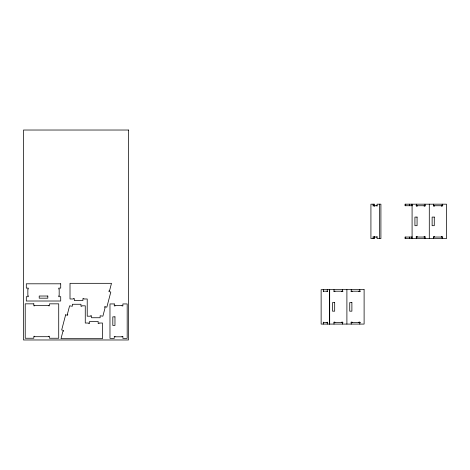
<?xml version="1.0" encoding="UTF-8"?>
<svg xmlns="http://www.w3.org/2000/svg" width="470" height="470" viewBox="0 0 470 470"><rect width="100%" height="100%" fill="white"/><g stroke="black" fill="none" stroke-linecap="round" stroke-linejoin="round"><path stroke-width="0.7" d="M376.94 205.731L373.321 205.731L373.104 206.16L373.104 204.18M412.507 205.731L405.028 205.731L405.028 204.18L446.5 204.18L446.5 238.601L405.028 238.601L405.028 237.05L412.507 237.05M415.938 205.731L425.397 205.731M433.405 205.731L442.863 205.731M376.94 237.05L373.321 237.05L373.104 236.621L373.104 238.601M415.938 237.05L425.397 237.05M433.405 237.05L442.863 237.05M323.313 291.212L327.279 291.212M333.994 291.212L343.006 291.212M351.014 291.212L360.472 291.212M323.313 322.532L327.279 322.532M333.994 322.532L343.006 322.532M351.014 322.532L360.472 322.532M442.2 204.18L442.2 206.16L441.336 206.16L441.336 205.731M442.2 238.601L442.2 236.621L441.336 236.621L441.336 237.05M434.456 205.731L434.456 206.16L433.593 206.16L433.593 204.18M434.456 237.05L434.456 236.621L433.593 236.621L433.593 238.601M429.292 204.18L429.292 238.601M424.992 204.18L424.992 206.16L424.128 206.16L424.128 205.731M424.992 238.601L424.992 236.621L424.128 236.621L424.128 237.05M417.243 205.731L417.243 206.16L416.385 206.16L416.385 204.18M417.243 237.05L417.243 236.621L416.385 236.621L416.385 238.601M412.084 204.18L412.084 238.601M411.391 204.18L411.391 205.731M411.391 237.05L411.391 238.601M409.676 204.18L409.676 205.731M409.676 237.05L409.676 238.601M405.71 204.18L405.71 205.731M405.71 237.05L405.71 238.601M379.407 204.18L379.407 238.601M376.852 205.731L377.069 206.16L377.069 204.18L380.906 204.18L380.906 238.601L377.069 238.601L377.069 236.621L376.852 237.05M374.819 205.731L374.819 206.16M374.819 236.621L374.819 237.05M374.602 206.16L374.602 204.18L370.924 204.18L370.924 238.601L374.602 238.601L374.602 236.621M359.809 289.661L359.809 291.641L358.945 291.641L358.945 291.212M359.809 324.083L359.809 322.103L358.945 322.103L358.945 322.532M352.059 291.212L352.059 291.641L351.202 291.641L351.202 289.661M352.059 322.532L352.059 322.103L351.202 322.103L351.202 324.083M346.901 289.661L346.901 324.083M342.595 289.661L342.595 291.641L341.737 291.641L341.737 291.212M342.595 324.083L342.595 322.103L341.737 322.103L341.737 322.532M334.852 291.212L334.852 291.641L333.994 291.641L333.994 289.661M334.852 322.532L334.852 322.103L333.994 322.103L333.994 324.083M329.687 289.661L329.687 324.083M329.617 289.661L329.617 324.083M327.279 289.661L327.279 291.641L327.061 291.212M327.279 324.083L327.279 322.103L327.061 322.532M323.53 291.212L323.313 291.641L323.313 289.661M323.53 322.532L323.313 322.103L323.313 324.083M65.647 314.818L61.682 329.969L63.597 330.469L63.374 331.303L62.962 331.191L61 338.682L102.472 338.682L102.472 323.025L99.029 323.025L99.029 323.454L98.171 323.454L98.171 321.474L89.564 321.474L89.564 323.454L88.707 323.454L88.707 323.025L85.264 323.025L85.264 305.817L81.821 305.817L81.821 306.246L80.963 306.246L80.963 304.266L72.356 304.266L72.356 306.246L69.601 305.817L67.363 314.377L67.78 314.489L67.562 315.317L65.647 314.818M104.927 306.687L104.71 307.521L105.127 307.627L102.883 316.193L100.128 315.764L100.128 317.744L91.527 317.744L91.527 315.764L90.663 315.764L90.663 316.193L87.22 316.193L87.22 298.985L83.783 298.985L83.783 298.556L82.92 298.556L82.92 300.53L74.319 300.53L74.319 298.556L73.455 298.556L73.455 298.985L70.012 298.985L70.012 283.322L111.49 283.322L109.528 290.812L109.111 290.707L108.893 291.541L110.808 292.04L106.843 307.186L104.927 306.687M128.475 130.025L23.5 130.025L23.5 339.974L128.475 339.974L128.475 130.025M417.072 217.087L414.922 217.087L414.922 225.694L417.072 225.694L417.072 217.087M434.28 217.087L432.13 217.087L432.13 225.694L434.28 225.694L434.28 217.087M60.718 283.804L26.302 283.804L26.302 288.11L28.282 288.11L28.282 288.968L27.853 288.968L27.853 295.853L28.282 295.853L28.282 296.711L26.302 296.711L26.302 301.012L60.718 301.012L60.718 296.711L58.744 296.711L58.744 295.853L59.173 295.853L59.173 288.968L58.744 288.968L58.744 288.11L60.718 288.11L60.718 283.804M364.109 289.661L321.133 289.661L321.133 324.083L364.109 324.083L364.109 289.661M47.817 296.024L39.21 296.024L39.21 298.174L47.817 298.174L47.817 296.024M334.681 302.568L332.531 302.568L332.531 311.175L334.681 311.175L334.681 302.568M351.889 302.568L349.739 302.568L349.739 311.175L351.889 311.175L351.889 302.568M33.828 303.837L25.221 303.837L25.221 338.253L33.828 338.253L33.828 336.273L34.686 336.273L34.686 336.702L48.627 336.702L48.627 336.273L49.485 336.273L49.485 338.253L58.721 338.253L58.721 303.837L49.485 303.837L49.485 305.817L48.627 305.817L48.627 305.382L34.686 305.382L34.686 305.817L33.828 305.817L33.828 303.837M114.275 303.937L109.974 303.937L109.974 338.359L114.275 338.359L114.275 336.379L115.138 336.379L115.138 336.808L122.024 336.808L122.024 336.379L122.882 336.379L122.882 338.359L127.182 338.359L127.182 303.937L122.882 303.937L122.882 305.917L122.024 305.917L122.024 305.488L115.138 305.488L115.138 305.917L114.275 305.917L114.275 303.937M114.968 316.845L112.812 316.845L112.812 325.452L114.968 325.452L114.968 316.845"/></g></svg>
